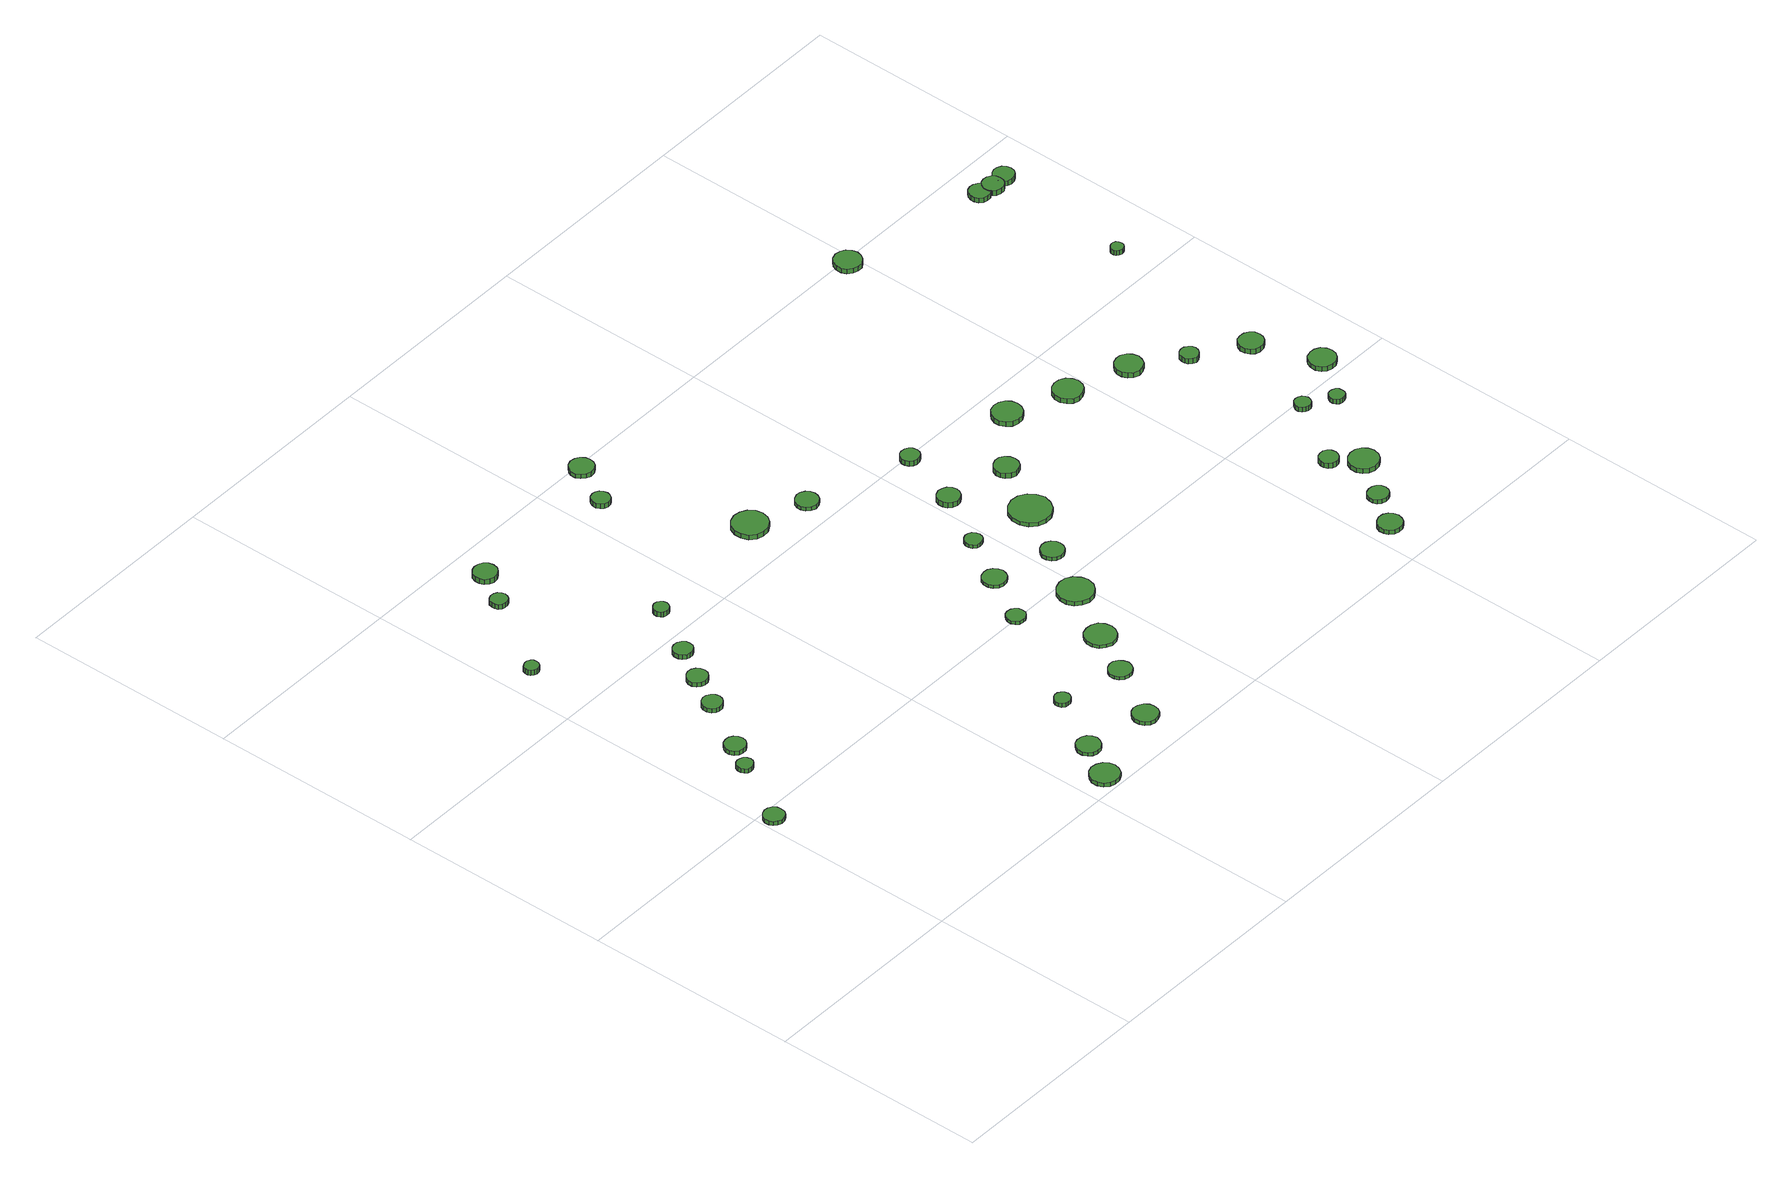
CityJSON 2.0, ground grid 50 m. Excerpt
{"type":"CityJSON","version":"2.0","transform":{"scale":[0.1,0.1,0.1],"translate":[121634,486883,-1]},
"CityObjects":{
"tree1":{"type":"SolitaryVegetationObject","attributes":{"function":"something"},"geometry":[{"type":"MultiSurface","lod":"1","boundaries":[[[0,1,2,3,4,5,6,7,8,9,10,11,12,13,14]],[[15,16,17,18,19,20,21,22,23,24,25,26,27,28,29]],[[0,29,28,1]],[[1,28,27,2]],[[2,27,26,3]],[[3,26,25,4]],[[4,25,24,5]],[[5,24,23,6]],[[6,23,22,7]],[[7,22,21,8]],[[8,21,20,9]],[[9,20,19,10]],[[10,19,18,11]],[[11,18,17,12]],[[12,17,16,13]],[[13,16,15,14]],[[14,15,29,0]]]}]},
"tree2":{"type":"SolitaryVegetationObject","attributes":{"function":"something"},"geometry":[{"type":"MultiSurface","lod":"1","boundaries":[[[30,31,32,33,34,35,36,37,38,39,40,41,42,43,44]],[[45,46,47,48,49,50,51,52,53,54,55,56,57,58,59]],[[30,59,58,31]],[[31,58,57,32]],[[32,57,56,33]],[[33,56,55,34]],[[34,55,54,35]],[[35,54,53,36]],[[36,53,52,37]],[[37,52,51,38]],[[38,51,50,39]],[[39,50,49,40]],[[40,49,48,41]],[[41,48,47,42]],[[42,47,46,43]],[[43,46,45,44]],[[44,45,59,30]]]}]},
"tree3":{"type":"SolitaryVegetationObject","attributes":{"function":"something"},"geometry":[{"type":"MultiSurface","lod":"1","boundaries":[[[60,61,62,63,64,65,66,67,68,69,70,71,72,73,74]],[[75,76,77,78,79,80,81,82,83,84,85,86,87,88,89]],[[60,89,88,61]],[[61,88,87,62]],[[62,87,86,63]],[[63,86,85,64]],[[64,85,84,65]],[[65,84,83,66]],[[66,83,82,67]],[[67,82,81,68]],[[68,81,80,69]],[[69,80,79,70]],[[70,79,78,71]],[[71,78,77,72]],[[72,77,76,73]],[[73,76,75,74]],[[74,75,89,60]]]}]},
"tree4":{"type":"SolitaryVegetationObject","attributes":{"function":"something"},"geometry":[{"type":"MultiSurface","lod":"1","boundaries":[[[90,91,92,93,94,95,96,97,98,99,100,101,102,103,104]],[[105,106,107,108,109,110,111,112,113,114,115,116,117,118,119]],[[90,119,118,91]],[[91,118,117,92]],[[92,117,116,93]],[[93,116,115,94]],[[94,115,114,95]],[[95,114,113,96]],[[96,113,112,97]],[[97,112,111,98]],[[98,111,110,99]],[[99,110,109,100]],[[100,109,108,101]],[[101,108,107,102]],[[102,107,106,103]],[[103,106,105,104]],[[104,105,119,90]]]}]},
"tree5":{"type":"SolitaryVegetationObject","attributes":{"function":"something"},"geometry":[{"type":"MultiSurface","lod":"1","boundaries":[[[120,121,122,123,124,125,126,127,128,129,130,131,132,133,134]],[[135,136,137,138,139,140,141,142,143,144,145,146,147,148,149]],[[120,149,148,121]],[[121,148,147,122]],[[122,147,146,123]],[[123,146,145,124]],[[124,145,144,125]],[[125,144,143,126]],[[126,143,142,127]],[[127,142,141,128]],[[128,141,140,129]],[[129,140,139,130]],[[130,139,138,131]],[[131,138,137,132]],[[132,137,136,133]],[[133,136,135,134]],[[134,135,149,120]]]}]},
"tree6":{"type":"SolitaryVegetationObject","attributes":{"function":"something"},"geometry":[{"type":"MultiSurface","lod":"1","boundaries":[[[150,151,152,153,154,155,156,157,158,159,160,161,162,163,164]],[[165,166,167,168,169,170,171,172,173,174,175,176,177,178,179]],[[150,179,178,151]],[[151,178,177,152]],[[152,177,176,153]],[[153,176,175,154]],[[154,175,174,155]],[[155,174,173,156]],[[156,173,172,157]],[[157,172,171,158]],[[158,171,170,159]],[[159,170,169,160]],[[160,169,168,161]],[[161,168,167,162]],[[162,167,166,163]],[[163,166,165,164]],[[164,165,179,150]]]}]},
"tree7":{"type":"SolitaryVegetationObject","attributes":{"function":"something"},"geometry":[{"type":"MultiSurface","lod":"1","boundaries":[[[180,181,182,183,184,185,186,187,188,189,190,191,192,193,194]],[[195,196,197,198,199,200,201,202,203,204,205,206,207,208,209]],[[180,209,208,181]],[[181,208,207,182]],[[182,207,206,183]],[[183,206,205,184]],[[184,205,204,185]],[[185,204,203,186]],[[186,203,202,187]],[[187,202,201,188]],[[188,201,200,189]],[[189,200,199,190]],[[190,199,198,191]],[[191,198,197,192]],[[192,197,196,193]],[[193,196,195,194]],[[194,195,209,180]]]}]},
"tree8":{"type":"SolitaryVegetationObject","attributes":{"function":"something"},"geometry":[{"type":"MultiSurface","lod":"1","boundaries":[[[210,211,212,213,214,215,216,217,218,219,220,221,222,223,224]],[[225,226,227,228,229,230,231,232,233,234,235,236,237,238,239]],[[210,239,238,211]],[[211,238,237,212]],[[212,237,236,213]],[[213,236,235,214]],[[214,235,234,215]],[[215,234,233,216]],[[216,233,232,217]],[[217,232,231,218]],[[218,231,230,219]],[[219,230,229,220]],[[220,229,228,221]],[[221,228,227,222]],[[222,227,226,223]],[[223,226,225,224]],[[224,225,239,210]]]}]},
"tree9":{"type":"SolitaryVegetationObject","attributes":{"function":"something"},"geometry":[{"type":"MultiSurface","lod":"1","boundaries":[[[240,241,242,243,244,245,246,247,248,249,250,251,252,253,254]],[[255,256,257,258,259,260,261,262,263,264,265,266,267,268,269]],[[240,269,268,241]],[[241,268,267,242]],[[242,267,266,243]],[[243,266,265,244]],[[244,265,264,245]],[[245,264,263,246]],[[246,263,262,247]],[[247,262,261,248]],[[248,261,260,249]],[[249,260,259,250]],[[250,259,258,251]],[[251,258,257,252]],[[252,257,256,253]],[[253,256,255,254]],[[254,255,269,240]]]}]},
"tree10":{"type":"SolitaryVegetationObject","attributes":{"function":"something"},"geometry":[{"type":"MultiSurface","lod":"1","boundaries":[[[270,271,272,273,274,275,276,277,278,279,280,281,282,283,284]],[[285,286,287,288,289,290,291,292,293,294,295,296,297,298,299]],[[270,299,298,271]],[[271,298,297,272]],[[272,297,296,273]],[[273,296,295,274]],[[274,295,294,275]],[[275,294,293,276]],[[276,293,292,277]],[[277,292,291,278]],[[278,291,290,279]],[[279,290,289,280]],[[280,289,288,281]],[[281,288,287,282]],[[282,287,286,283]],[[283,286,285,284]],[[284,285,299,270]]]}]},
"tree11":{"type":"SolitaryVegetationObject","attributes":{"function":"something"},"geometry":[{"type":"MultiSurface","lod":"1","boundaries":[[[300,301,302,303,304,305,306,307,308,309,310,311,312,313,314]],[[315,316,317,318,319,320,321,322,323,324,325,326,327,328,329]],[[300,329,328,301]],[[301,328,327,302]],[[302,327,326,303]],[[303,326,325,304]],[[304,325,324,305]],[[305,324,323,306]],[[306,323,322,307]],[[307,322,321,308]],[[308,321,320,309]],[[309,320,319,310]],[[310,319,318,311]],[[311,318,317,312]],[[312,317,316,313]],[[313,316,315,314]],[[314,315,329,300]]]}]},
"tree12":{"type":"SolitaryVegetationObject","attributes":{"function":"something"},"geometry":[{"type":"MultiSurface","lod":"1","boundaries":[[[330,331,332,333,334,335,336,337,338,339,340,341,342,343,344]],[[345,346,347,348,349,350,351,352,353,354,355,356,357,358,359]],[[330,359,358,331]],[[331,358,357,332]],[[332,357,356,333]],[[333,356,355,334]],[[334,355,354,335]],[[335,354,353,336]],[[336,353,352,337]],[[337,352,351,338]],[[338,351,350,339]],[[339,350,349,340]],[[340,349,348,341]],[[341,348,347,342]],[[342,347,346,343]],[[343,346,345,344]],[[344,345,359,330]]]}]},
"tree13":{"type":"SolitaryVegetationObject","attributes":{"function":"something"},"geometry":[{"type":"MultiSurface","lod":"1","boundaries":[[[360,361,362,363,364,365,366,367,368,369,370,371,372,373,374]],[[375,376,377,378,379,380,381,382,383,384,385,386,387,388,389]],[[360,389,388,361]],[[361,388,387,362]],[[362,387,386,363]],[[363,386,385,364]],[[364,385,384,365]],[[365,384,383,366]],[[366,383,382,367]],[[367,382,381,368]],[[368,381,380,369]],[[369,380,379,370]],[[370,379,378,371]],[[371,378,377,372]],[[372,377,376,373]],[[373,376,375,374]],[[374,375,389,360]]]}]},
"tree14":{"type":"SolitaryVegetationObject","attributes":{"function":"something"},"geometry":[{"type":"MultiSurface","lod":"1","boundaries":[[[390,391,392,393,394,395,396,397,398,399,400,401,402,403,404]],[[405,406,407,408,409,410,411,412,413,414,415,416,417,418,419]],[[390,419,418,391]],[[391,418,417,392]],[[392,417,416,393]],[[393,416,415,394]],[[394,415,414,395]],[[395,414,413,396]],[[396,413,412,397]],[[397,412,411,398]],[[398,411,410,399]],[[399,410,409,400]],[[400,409,408,401]],[[401,408,407,402]],[[402,407,406,403]],[[403,406,405,404]],[[404,405,419,390]]]}]},
"tree15":{"type":"SolitaryVegetationObject","attributes":{"function":"something"},"geometry":[{"type":"MultiSurface","lod":"1","boundaries":[[[420,421,422,423,424,425,426,427,428,429,430,431,432,433,434]],[[435,436,437,438,439,440,441,442,443,444,445,446,447,448,449]],[[420,449,448,421]],[[421,448,447,422]],[[422,447,446,423]],[[423,446,445,424]],[[424,445,444,425]],[[425,444,443,426]],[[426,443,442,427]],[[427,442,441,428]],[[428,441,440,429]],[[429,440,439,430]],[[430,439,438,431]],[[431,438,437,432]],[[432,437,436,433]],[[433,436,435,434]],[[434,435,449,420]]]}]},
"tree16":{"type":"SolitaryVegetationObject","attributes":{"function":"something"},"geometry":[{"type":"MultiSurface","lod":"1","boundaries":[[[450,451,452,453,454,455,456,457,458,459,460,461,462,463,464]],[[465,466,467,468,469,470,471,472,473,474,475,476,477,478,479]],[[450,479,478,451]],[[451,478,477,452]],[[452,477,476,453]],[[453,476,475,454]],[[454,475,474,455]],[[455,474,473,456]],[[456,473,472,457]],[[457,472,471,458]],[[458,471,470,459]],[[459,470,469,460]],[[460,469,468,461]],[[461,468,467,462]],[[462,467,466,463]],[[463,466,465,464]],[[464,465,479,450]]]}]},
"tree17":{"type":"SolitaryVegetationObject","attributes":{"function":"something"},"geometry":[{"type":"MultiSurface","lod":"1","boundaries":[[[480,481,482,483,484,485,486,487,488,489,490,491,492,493,494]],[[495,496,497,498,499,500,501,502,503,504,505,506,507,508,509]],[[480,509,508,481]],[[481,508,507,482]],[[482,507,506,483]],[[483,506,505,484]],[[484,505,504,485]],[[485,504,503,486]],[[486,503,502,487]],[[487,502,501,488]],[[488,501,500,489]],[[489,500,499,490]],[[490,499,498,491]],[[491,498,497,492]],[[492,497,496,493]],[[493,496,495,494]],[[494,495,509,480]]]}]},
"tree18":{"type":"SolitaryVegetationObject","attributes":{"function":"something"},"geometry":[{"type":"MultiSurface","lod":"1","boundaries":[[[510,511,512,513,514,515,516,517,518,519,520,521,522,523,524]],[[525,526,527,528,529,530,531,532,533,534,535,536,537,538,539]],[[510,539,538,511]],[[511,538,537,512]],[[512,537,536,513]],[[513,536,535,514]],[[514,535,534,515]],[[515,534,533,516]],[[516,533,532,517]],[[517,532,531,518]],[[518,531,530,519]],[[519,530,529,520]],[[520,529,528,521]],[[521,528,527,522]],[[522,527,526,523]],[[523,526,525,524]],[[524,525,539,510]]]}]},
"tree19":{"type":"SolitaryVegetationObject","attributes":{"function":"something"},"geometry":[{"type":"MultiSurface","lod":"1","boundaries":[[[540,541,542,543,544,545,546,547,548,549,550,551,552,553,554]],[[555,556,557,558,559,560,561,562,563,564,565,566,567,568,569]],[[540,569,568,541]],[[541,568,567,542]],[[542,567,566,543]],[[543,566,565,544]],[[544,565,564,545]],[[545,564,563,546]],[[546,563,562,547]],[[547,562,561,548]],[[548,561,560,549]],[[549,560,559,550]],[[550,559,558,551]],[[551,558,557,552]],[[552,557,556,553]],[[553,556,555,554]],[[554,555,569,540]]]}]},
"tree20":{"type":"SolitaryVegetationObject","attributes":{"function":"something"},"geometry":[{"type":"MultiSurface","lod":"1","boundaries":[[[570,571,572,573,574,575,576,577,578,579,580,581,582,583,584]],[[585,586,587,588,589,590,591,592,593,594,595,596,597,598,599]],[[570,599,598,571]],[[571,598,597,572]],[[572,597,596,573]],[[573,596,595,574]],[[574,595,594,575]],[[575,594,593,576]],[[576,593,592,577]],[[577,592,591,578]],[[578,591,590,579]],[[579,590,589,580]],[[580,589,588,581]],[[581,588,587,582]],[[582,587,586,583]],[[583,586,585,584]],[[584,585,599,570]]]}]},
"tree21":{"type":"SolitaryVegetationObject","attributes":{"function":"something"},"geometry":[{"type":"MultiSurface","lod":"1","boundaries":[[[600,601,602,603,604,605,606,607,608,609,610,611,612,613,614]],[[615,616,617,618,619,620,621,622,623,624,625,626,627,628,629]],[[600,629,628,601]],[[601,628,627,602]],[[602,627,626,603]],[[603,626,625,604]],[[604,625,624,605]],[[605,624,623,606]],[[606,623,622,607]],[[607,622,621,608]],[[608,621,620,609]],[[609,620,619,610]],[[610,619,618,611]],[[611,618,617,612]],[[612,617,616,613]],[[613,616,615,614]],[[614,615,629,600]]]}]},
"tree22":{"type":"SolitaryVegetationObject","attributes":{"function":"something"},"geometry":[{"type":"MultiSurface","lod":"1","boundaries":[[[630,631,632,633,634,635,636,637,638,639,640,641,642,643,644]],[[645,646,647,648,649,650,651,652,653,654,655,656,657,658,659]],[[630,659,658,631]],[[631,658,657,632]],[[632,657,656,633]],[[633,656,655,634]],[[634,655,654,635]],[[635,654,653,636]],[[636,653,652,637]],[[637,652,651,638]],[[638,651,650,639]],[[639,650,649,640]],[[640,649,648,641]],[[641,648,647,642]],[[642,647,646,643]],[[643,646,645,644]],[[644,645,659,630]]]}]},
"tree23":{"type":"SolitaryVegetationObject","attributes":{"function":"something"},"geometry":[{"type":"MultiSurface","lod":"1","boundaries":[[[660,661,662,663,664,665,666,667,668,669,670,671,672,673,674]],[[675,676,677,678,679,680,681,682,683,684,685,686,687,688,689]],[[660,689,688,661]],[[661,688,687,662]],[[662,687,686,663]],[[663,686,685,664]],[[664,685,684,665]],[[665,684,683,666]],[[666,683,682,667]],[[667,682,681,668]],[[668,681,680,669]],[[669,680,679,670]],[[670,679,678,671]],[[671,678,677,672]],[[672,677,676,673]],[[673,676,675,674]],[[674,675,689,660]]]}]},
"tree24":{"type":"SolitaryVegetationObject","attributes":{"function":"something"},"geometry":[{"type":"MultiSurface","lod":"1","boundaries":[[[690,691,692,693,694,695,696,697,698,699,700,701,702,703,704]],[[705,706,707,708,709,710,711,712,713,714,715,716,717,718,719]],[[690,719,718,691]],[[691,718,717,692]],[[692,717,716,693]],[[693,716,715,694]],[[694,715,714,695]],[[695,714,713,696]],[[696,713,712,697]],[[697,712,711,698]],[[698,711,710,699]],[[699,710,709,700]],[[700,709,708,701]],[[701,708,707,702]],[[702,707,706,703]],[[703,706,705,704]],[[704,705,719,690]]]}]},
"tree25":{"type":"SolitaryVegetationObject","attributes":{"function":"something"},"geometry":[{"type":"MultiSurface","lod":"1","boundaries":[[[720,721,722,723,724,725,726,727,728,729,730,731,732,733,734]],[[735,736,737,738,739,740,741,742,743,744,745,746,747,748,749]],[[720,749,748,721]],[[721,748,747,722]],[[722,747,746,723]],[[723,746,745,724]],[[724,745,744,725]],[[725,744,743,726]],[[726,743,742,727]],[[727,742,741,728]],[[728,741,740,729]],[[729,740,739,730]],[[730,739,738,731]],[[731,738,737,732]],[[732,737,736,733]],[[733,736,735,734]],[[734,735,749,720]]]}]},
"tree26":{"type":"SolitaryVegetationObject","attributes":{"function":"something"},"geometry":[{"type":"MultiSurface","lod":"1","boundaries":[[[750,751,752,753,754,755,756,757,758,759,760,761,762,763,764]],[[765,766,767,768,769,770,771,772,773,774,775,776,777,778,779]],[[750,779,778,751]],[[751,778,777,752]],[[752,777,776,753]],[[753,776,775,754]],[[754,775,774,755]],[[755,774,773,756]],[[756,773,772,757]],[[757,772,771,758]],[[758,771,770,759]],[[759,770,769,760]],[[760,769,768,761]],[[761,768,767,762]],[[762,767,766,763]],[[763,766,765,764]],[[764,765,779,750]]]}]},
"tree27":{"type":"SolitaryVegetationObject","attributes":{"function":"something"},"geometry":[{"type":"MultiSurface","lod":"1","boundaries":[[[780,781,782,783,784,785,786,787,788,789,790,791,792,793,794]],[[795,796,797,798,799,800,801,802,803,804,805,806,807,808,809]],[[780,809,808,781]],[[781,808,807,782]],[[782,807,806,783]],[[783,806,805,784]],[[784,805,804,785]],[[785,804,803,786]],[[786,803,802,787]],[[787,802,801,788]],[[788,801,800,789]],[[789,800,799,790]],[[790,799,798,791]],[[791,798,797,792]],[[792,797,796,793]],[[793,796,795,794]],[[794,795,809,780]]]}]},
"tree28":{"type":"SolitaryVegetationObject","attributes":{"function":"something"},"geometry":[{"type":"MultiSurface","lod":"1","boundaries":[[[810,811,812,813,814,815,816,817,818,819,820,821,822,823,824]],[[825,826,827,828,829,830,831,832,833,834,835,836,837,838,839]],[[810,839,838,811]],[[811,838,837,812]],[[812,837,836,813]],[[813,836,835,814]],[[814,835,834,815]],[[815,834,833,816]],[[816,833,832,817]],[[817,832,831,818]],[[818,831,830,819]],[[819,830,829,820]],[[820,829,828,821]],[[821,828,827,822]],[[822,827,826,823]],[[823,826,825,824]],[[824,825,839,810]]]}]},
"tree29":{"type":"SolitaryVegetationObject","attributes":{"function":"something"},"geometry":[{"type":"MultiSurface","lod":"1","boundaries":[[[840,841,842,843,844,845,846,847,848,849,850,851,852,853,854]],[[855,856,857,858,859,860,861,862,863,864,865,866,867,868,869]],[[840,869,868,841]],[[841,868,867,842]],[[842,867,866,843]],[[843,866,865,844]],[[844,865,864,845]],[[845,864,863,846]],[[846,863,862,847]],[[847,862,861,848]],[[848,861,860,849]],[[849,860,859,850]],[[850,859,858,851]],[[851,858,857,852]],[[852,857,856,853]],[[853,856,855,854]],[[854,855,869,840]]]}]},
"tree30":{"type":"SolitaryVegetationObject","attributes":{"function":"something"},"geometry":[{"type":"MultiSurface","lod":"1","boundaries":[[[870,871,872,873,874,875,876,877,878,879,880,881,882,883,884]],[[885,886,887,888,889,890,891,892,893,894,895,896,897,898,899]],[[870,899,898,871]],[[871,898,897,872]],[[872,897,896,873]],[[873,896,895,874]],[[874,895,894,875]],[[875,894,893,876]],[[876,893,892,877]],[[877,892,891,878]],[[878,891,890,879]],[[879,890,889,880]],[[880,889,888,881]],[[881,888,887,882]],[[882,887,886,883]],[[883,886,885,884]],[[884,885,899,870]]]}]},
"tree31":{"type":"SolitaryVegetationObject","attributes":{"function":"something"},"geometry":[{"type":"MultiSurface","lod":"1","boundaries":[[[900,901,902,903,904,905,906,907,908,909,910,911,912,913,914]],[[915,916,917,918,919,920,921,922,923,924,925,926,927,928,929]],[[900,929,928,901]],[[901,928,927,902]],[[902,927,926,903]],[[903,926,925,904]],[[904,925,924,905]],[[905,924,923,906]],[[906,923,922,907]],[[907,922,921,908]],[[908,921,920,909]],[[909,920,919,910]],[[910,919,918,911]],[[911,918,917,912]],[[912,917,916,913]],[[913,916,915,914]],[[914,915,929,900]]]}]},
"tree32":{"type":"SolitaryVegetationObject","attributes":{"function":"something"},"geometry":[{"type":"MultiSurface","lod":"1","boundaries":[[[930,931,932,933,934,935,936,937,938,939,940,941,942,943,944]],[[945,946,947,948,949,950,951,952,953,954,955,956,957,958,959]],[[930,959,958,931]],[[931,958,957,932]],[[932,957,956,933]],[[933,956,955,934]],[[934,955,954,935]],[[935,954,953,936]],[[936,953,952,937]],[[937,952,951,938]],[[938,951,950,939]],[[939,950,949,940]],[[940,949,948,941]],[[941,948,947,942]],[[942,947,946,943]],[[943,946,945,944]],[[944,945,959,930]]]}]},
"tree33":{"type":"SolitaryVegetationObject","attributes":{"function":"something"},"geometry":[{"type":"MultiSurface","lod":"1","boundaries":[[[960,961,962,963,964,965,966,967,968,969,970,971,972,973,974]],[[975,976,977,978,979,980,981,982,983,984,985,986,987,988,989]],[[960,989,988,961]],[[961,988,987,962]],[[962,987,986,963]],[[963,986,985,964]],[[964,985,984,965]],[[965,984,983,966]],[[966,983,982,967]],[[967,982,981,968]],[[968,981,980,969]],[[969,980,979,970]],[[970,979,978,971]],[[971,978,977,972]],[[972,977,976,973]],[[973,976,975,974]],[[974,975,989,960]]]}]},
"tree34":{"type":"SolitaryVegetationObject","attributes":{"function":"something"},"geometry":[{"type":"MultiSurface","lod":"1","boundaries":[[[990,991,992,993,994,995,996,997,998,999,1000,1001,1002,1003,1004]],[[1005,1006,1007,1008,1009,1010,1011,1012,1013,1014,1015,1016,1017,1018,1019]],[[990,1019,1018,991]],[[991,1018,1017,992]],[[992,1017,1016,993]],[[993,1016,1015,994]],[[994,1015,1014,995]],[[995,1014,1013,996]],[[996,1013,1012,997]],[[997,1012,1011,998]],[[998,1011,1010,999]],[[999,1010,1009,1000]],[[1000,1009,1008,1001]],[[1001,1008,1007,1002]],[[1002,1007,1006,1003]],[[1003,1006,1005,1004]],[[1004,1005,1019,990]]]}]},
"tree35":{"type":"SolitaryVegetationObject","attributes":{"function":"something"},"geometry":[{"type":"MultiSurface","lod":"1","boundaries":[[[1020,1021,1022,1023,1024,1025,1026,1027,1028,1029,1030,1031,1032,1033,1034]],[[1035,1036,1037,1038,1039,1040,1041,1042,1043,1044,1045,1046,1047,1048,1049]],[[1020,1049,1048,1021]],[[1021,1048,1047,1022]],[[1022,1047,1046,1023]],[[1023,1046,1045,1024]],[[1024,1045,1044,1025]],[[1025,1044,1043,1026]],[[1026,1043,1042,1027]],[[1027,1042,1041,1028]],[[1028,1041,1040,1029]],[[1029,1040,1039,1030]],[[1030,1039,1038,1031]],[[1031,1038,1037,1032]],[[1032,1037,1036,1033]],[[1033,1036,1035,1034]],[[1034,1035,1049,1020]]]}]},
"tree36":{"type":"SolitaryVegetationObject","attributes":{"function":"something"},"geometry":[{"type":"MultiSurface","lod":"1","boundaries":[[[1050,1051,1052,1053,1054,1055,1056,1057,1058,1059,1060,1061,1062,1063,1064]],[[1065,1066,1067,1068,1069,1070,1071,1072,1073,1074,1075,1076,1077,1078,1079]],[[1050,1079,1078,1051]],[[1051,1078,1077,1052]],[[1052,1077,1076,1053]],[[1053,1076,1075,1054]],[[1054,1075,1074,1055]],[[1055,1074,1073,1056]],[[1056,1073,1072,1057]],[[1057,1072,1071,1058]],[[1058,1071,1070,1059]],[[1059,1070,1069,1060]],[[1060,1069,1068,1061]],[[1061,1068,1067,1062]],[[1062,1067,1066,1063]],[[1063,1066,1065,1064]],[[1064,1065,1079,1050]]]}]},
"tree37":{"type":"SolitaryVegetationObject","attributes":{"function":"something"},"geometry":[{"type":"MultiSurface","lod":"1","boundaries":[[[1080,1081,1082,1083,1084,1085,1086,1087,1088,1089,1090,1091,1092,1093,1094]],[[1095,1096,1097,1098,1099,1100,1101,1102,1103,1104,1105,1106,1107,1108,1109]],[[1080,1109,1108,1081]],[[1081,1108,1107,1082]],[[1082,1107,1106,1083]],[[1083,1106,1105,1084]],[[1084,1105,1104,1085]],[[1085,1104,1103,1086]],[[1086,1103,1102,1087]],[[1087,1102,1101,1088]],[[1088,1101,1100,1089]],[[1089,1100,1099,1090]],[[1090,1099,1098,1091]],[[1091,1098,1097,1092]],[[1092,1097,1096,1093]],[[1093,1096,1095,1094]],[[1094,1095,1109,1080]]]}]},
"tree38":{"type":"SolitaryVegetationObject","attributes":{"function":"something"},"geometry":[{"type":"MultiSurface","lod":"1","boundaries":[[[1110,1111,1112,1113,1114,1115,1116,1117,1118,1119,1120,1121,1122,1123,1124]],[[1125,1126,1127,1128,1129,1130,1131,1132,1133,1134,1135,1136,1137,1138,1139]],[[1110,1139,1138,1111]],[[1111,1138,1137,1112]],[[1112,1137,1136,1113]],[[1113,1136,1135,1114]],[[1114,1135,1134,1115]],[[1115,1134,1133,1116]],[[1116,1133,1132,1117]],[[1117,1132,1131,1118]],[[1118,1131,1130,1119]],[[1119,1130,1129,1120]],[[1120,1129,1128,1121]],[[1121,1128,1127,1122]],[[1122,1127,1126,1123]],[[1123,1126,1125,1124]],[[1124,1125,1139,1110]]]}]},
"tree39":{"type":"SolitaryVegetationObject","attributes":{"function":"something"},"geometry":[{"type":"MultiSurface","lod":"1","boundaries":[[[1140,1141,1142,1143,1144,1145,1146,1147,1148,1149,1150,1151,1152,1153,1154]],[[1155,1156,1157,1158,1159,1160,1161,1162,1163,1164,1165,1166,1167,1168,1169]],[[1140,1169,1168,1141]],[[1141,1168,1167,1142]],[[1142,1167,1166,1143]],[[1143,1166,1165,1144]],[[1144,1165,1164,1145]],[[1145,1164,1163,1146]],[[1146,1163,1162,1147]],[[1147,1162,1161,1148]],[[1148,1161,1160,1149]],[[1149,1160,1159,1150]],[[1150,1159,1158,1151]],[[1151,1158,1157,1152]],[[1152,1157,1156,1153]],[[1153,1156,1155,1154]],[[1154,1155,1169,1140]]]}]},
"tree40":{"type":"SolitaryVegetationObject","attributes":{"function":"something"},"geometry":[{"type":"MultiSurface","lod":"1","boundaries":[[[1170,1171,1172,1173,1174,1175,1176,1177,1178,1179,1180,1181,1182,1183,1184]],[[1185,1186,1187,1188,1189,1190,1191,1192,1193,1194,1195,1196,1197,1198,1199]],[[1170,1199,1198,1171]],[[1171,1198,1197,1172]],[[1172,1197,1196,1173]],[[1173,1196,1195,1174]],[[1174,1195,1194,1175]],[[1175,1194,1193,1176]],[[1176,1193,1192,1177]],[[1177,1192,1191,1178]],[[1178,1191,1190,1179]],[[1179,1190,1189,1180]],[[1180,1189,1188,1181]],[[1181,1188,1187,1182]],[[1182,1187,1186,1183]],[[1183,1186,1185,1184]],[[1184,1185,1199,1170]]]}]},
"tree41":{"type":"SolitaryVegetationObject","attributes":{"function":"something"},"geometry":[{"type":"MultiSurface","lod":"1","boundaries":[[[1200,1201,1202,1203,1204,1205,1206,1207,1208,1209,1210,1211,1212,1213,1214]],[[1215,1216,1217,1218,1219,1220,1221,1222,1223,1224,1225,1226,1227,1228,1229]],[[1200,1229,1228,1201]],[[1201,1228,1227,1202]],[[1202,1227,1226,1203]],[[1203,1226,1225,1204]],[[1204,1225,1224,1205]],[[1205,1224,1223,1206]],[[1206,1223,1222,1207]],[[1207,1222,1221,1208]],[[1208,1221,1220,1209]],[[1209,1220,1219,1210]],[[1210,1219,1218,1211]],[[1211,1218,1217,1212]],[[1212,1217,1216,1213]],[[1213,1216,1215,1214]],[[1214,1215,1229,1200]]]}]},
"tree42":{"type":"SolitaryVegetationObject","attributes":{"function":"something"},"geometry":[{"type":"MultiSurface","lod":"1","boundaries":[[[1230,1231,1232,1233,1234,1235,1236,1237,1238,1239,1240,1241,1242,1243,1244]],[[1245,1246,1247,1248,1249,1250,1251,1252,1253,1254,1255,1256,1257,1258,1259]],[[1230,1259,1258,1231]],[[1231,1258,1257,1232]],[[1232,1257,1256,1233]],[[1233,1256,1255,1234]],[[1234,1255,1254,1235]],[[1235,1254,1253,1236]],[[1236,1253,1252,1237]],[[1237,1252,1251,1238]],[[1238,1251,1250,1239]],[[1239,1250,1249,1240]],[[1240,1249,1248,1241]],[[1241,1248,1247,1242]],[[1242,1247,1246,1243]],[[1243,1246,1245,1244]],[[1244,1245,1259,1230]]]}]},
"tree43":{"type":"SolitaryVegetationObject","attributes":{"function":"something"},"geometry":[{"type":"MultiSurface","lod":"1","boundaries":[[[1260,1261,1262,1263,1264,1265,1266,1267,1268,1269,1270,1271,1272,1273,1274]],[[1275,1276,1277,1278,1279,1280,1281,1282,1283,1284,1285,1286,1287,1288,1289]],[[1260,1289,1288,1261]],[[1261,1288,1287,1262]],[[1262,1287,1286,1263]],[[1263,1286,1285,1264]],[[1264,1285,1284,1265]],[[1265,1284,1283,1266]],[[1266,1283,1282,1267]],[[1267,1282,1281,1268]],[[1268,1281,1280,1269]],[[1269,1280,1279,1270]],[[1270,1279,1278,1271]],[[1271,1278,1277,1272]],[[1272,1277,1276,1273]],[[1273,1276,1275,1274]],[[1274,1275,1289,1260]]]}]},
"tree44":{"type":"SolitaryVegetationObject","attributes":{"function":"something"},"geometry":[{"type":"MultiSurface","lod":"1","boundaries":[[[1290,1291,1292,1293,1294,1295,1296,1297,1298,1299,1300,1301,1302,1303,1304]],[[1305,1306,1307,1308,1309,1310,1311,1312,1313,1314,1315,1316,1317,1318,1319]],[[1290,1319,1318,1291]],[[1291,1318,1317,1292]],[[1292,1317,1316,1293]],[[1293,1316,1315,1294]],[[1294,1315,1314,1295]],[[1295,1314,1313,1296]],[[1296,1313,1312,1297]],[[1297,1312,1311,1298]],[[1298,1311,1310,1299]],[[1299,1310,1309,1300]],[[1300,1309,1308,1301]],[[1301,1308,1307,1302]],[[1302,1307,1306,1303]],[[1303,1306,1305,1304]],[[1304,1305,1319,1290]]]}]},
"tree45":{"type":"SolitaryVegetationObject","attributes":{"function":"something"},"geometry":[{"type":"MultiSurface","lod":"1","boundaries":[[[1320,1321,1322,1323,1324,1325,1326,1327,1328,1329,1330,1331,1332,1333,1334]],[[1335,1336,1337,1338,1339,1340,1341,1342,1343,1344,1345,1346,1347,1348,1349]],[[1320,1349,1348,1321]],[[1321,1348,1347,1322]],[[1322,1347,1346,1323]],[[1323,1346,1345,1324]],[[1324,1345,1344,1325]],[[1325,1344,1343,1326]],[[1326,1343,1342,1327]],[[1327,1342,1341,1328]],[[1328,1341,1340,1329]],[[1329,1340,1339,1330]],[[1330,1339,1338,1331]],[[1331,1338,1337,1332]],[[1332,1337,1336,1333]],[[1333,1336,1335,1334]],[[1334,1335,1349,1320]]]}]},
"tree46":{"type":"SolitaryVegetationObject","attributes":{"function":"something"},"geometry":[{"type":"MultiSurface","lod":"1","boundaries":[[[1350,1351,1352,1353,1354,1355,1356,1357,1358,1359,1360,1361,1362,1363,1364]],[[1365,1366,1367,1368,1369,1370,1371,1372,1373,1374,1375,1376,1377,1378,1379]],[[1350,1379,1378,1351]],[[1351,1378,1377,1352]],[[1352,1377,1376,1353]],[[1353,1376,1375,1354]],[[1354,1375,1374,1355]],[[1355,1374,1373,1356]],[[1356,1373,1372,1357]],[[1357,1372,1371,1358]],[[1358,1371,1370,1359]],[[1359,1370,1369,1360]],[[1360,1369,1368,1361]],[[1361,1368,1367,1362]],[[1362,1367,1366,1363]],[[1363,1366,1365,1364]],[[1364,1365,1379,1350]]]}]}
},
"vertices":[
[54,473,16],[52,483,16],[46,491,16],[38,496,16],[28,497,16],[19,494,16],[11,487,16],[7,478,16],[7,468,16],[11,459,16],[19,453,16],[28,449,16],[38,451,16],[46,455,16],[52,463,16],[52,463,6],[46,455,6],[38,451,6],[28,449,6],[19,453,6],[11,459,6],[7,468,6],[7,478,6],[11,487,6],[19,494,6],[28,497,6],[38,496,6],[46,491,6],[52,483,6],[54,473,6],
[135,623,17],[133,630,17],[128,637,17],[122,640,17],[114,641,17],[107,639,17],[101,634,17],[98,627,17],[98,619,17],[101,612,17],[107,606,17],[114,604,17],[122,605,17],[128,609,17],[133,615,17],[133,615,6],[128,609,6],[122,605,6],[114,604,6],[107,606,6],[101,612,6],[98,619,6],[98,627,6],[101,634,6],[107,639,6],[114,641,6],[122,640,6],[128,637,6],[133,630,6],[135,623,6],
[175,678,17],[173,688,17],[167,696,17],[159,701,17],[149,702,17],[139,699,17],[131,692,17],[127,683,17],[127,673,17],[131,664,17],[139,657,17],[149,654,17],[159,655,17],[167,660,17],[173,668,17],[173,668,6],[167,660,6],[159,655,6],[149,654,6],[139,657,6],[131,664,6],[127,673,6],[127,683,6],[131,692,6],[139,699,6],[149,702,6],[159,701,6],[167,696,6],[173,688,6],[175,678,6],
[89,1156,19],[88,1163,19],[84,1168,19],[78,1172,19],[71,1172,19],[64,1170,19],[59,1166,19],[56,1159,19],[56,1152,19],[59,1146,19],[64,1142,19],[71,1139,19],[78,1140,19],[84,1144,19],[88,1149,19],[88,1149,6],[84,1144,6],[78,1140,6],[71,1139,6],[64,1142,6],[59,1146,6],[56,1152,6],[56,1159,6],[59,1166,6],[64,1170,6],[71,1172,6],[78,1172,6],[84,1168,6],[88,1163,6],[89,1156,6],
[247,800,17],[245,809,17],[239,817,17],[231,822,17],[221,823,17],[212,820,17],[205,814,17],[201,805,17],[201,795,17],[205,786,17],[212,780,17],[221,777,17],[231,778,17],[239,783,17],[245,791,17],[245,791,6],[239,783,6],[231,778,6],[221,777,6],[212,780,6],[205,786,6],[201,795,6],[201,805,6],[205,814,6],[212,820,6],[221,823,6],[231,822,6],[239,817,6],[245,809,6],[247,800,6],
[291,876,17],[289,886,17],[283,894,17],[275,899,17],[265,900,17],[256,897,17],[248,890,17],[244,881,17],[244,871,17],[248,862,17],[256,856,17],[265,853,17],[275,854,17],[283,859,17],[289,867,17],[289,867,6],[283,859,6],[275,854,6],[265,853,6],[256,856,6],[248,862,6],[244,871,6],[244,881,6],[248,890,6],[256,897,6],[265,900,6],[275,899,6],[283,894,6],[289,886,6],[291,876,6],
[600,39,16],[597,52,16],[589,63,16],[577,70,16],[563,72,16],[550,68,16],[540,58,16],[534,46,16],[534,32,16],[540,19,16],[550,10,16],[563,6,16],[577,7,16],[589,14,16],[597,25,16],[597,25,6],[589,14,6],[577,7,6],[563,6,6],[550,10,6],[540,19,6],[534,32,6],[534,46,6],[540,58,6],[550,68,6],[563,72,6],[577,70,6],[589,63,6],[597,52,6],[600,39,6],
[211,1342,20],[209,1350,20],[204,1357,20],[197,1361,20],[189,1362,20],[181,1359,20],[175,1354,20],[172,1346,20],[172,1338,20],[175,1331,20],[181,1325,20],[189,1323,20],[197,1323,20],[204,1327,20],[209,1334,20],[209,1334,8],[204,1327,8],[197,1323,8],[189,1323,8],[181,1325,8],[175,1331,8],[172,1338,8],[172,1346,8],[175,1354,8],[181,1359,8],[189,1362,8],[197,1361,8],[204,1357,8],[209,1350,8],[211,1342,8],
[336,954,18],[335,963,18],[329,970,18],[321,975,18],[312,976,18],[303,973,18],[296,967,18],[293,959,18],[293,949,18],[296,941,18],[303,935,18],[312,932,18],[321,933,18],[329,938,18],[335,945,18],[335,945,6],[329,938,6],[321,933,6],[312,932,6],[303,935,6],[296,941,6],[293,949,6],[293,959,6],[296,967,6],[303,973,6],[312,976,6],[321,975,6],[329,970,6],[335,963,6],[336,954,6],
[643,123,16],[640,134,16],[634,143,16],[624,149,16],[612,150,16],[601,147,16],[593,139,16],[588,129,16],[588,117,16],[593,107,16],[601,99,16],[612,96,16],[624,97,16],[634,103,16],[640,112,16],[640,112,7],[634,103,7],[624,97,7],[612,96,7],[601,99,7],[593,107,7],[588,117,7],[588,129,7],[593,139,7],[601,147,7],[612,150,7],[624,149,7],[634,143,7],[640,134,7],[643,123,7],
[268,1421,19],[266,1432,19],[259,1441,19],[249,1446,19],[238,1447,19],[228,1444,19],[219,1437,19],[215,1426,19],[215,1415,19],[219,1405,19],[228,1397,19],[238,1394,19],[249,1395,19],[259,1401,19],[266,1410,19],[266,1410,6],[259,1401,6],[249,1395,6],[238,1394,6],[228,1397,6],[219,1405,6],[215,1415,6],[215,1426,6],[219,1437,6],[228,1444,6],[238,1447,6],[249,1446,6],[259,1441,6],[266,1432,6],[268,1421,6],
[399,1068,24],[397,1075,24],[393,1081,24],[387,1085,24],[379,1086,24],[372,1083,24],[367,1079,24],[364,1072,24],[364,1065,24],[367,1058,24],[372,1053,24],[379,1051,24],[387,1051,24],[393,1055,24],[397,1061,24],[397,1061,11],[393,1055,11],[387,1051,11],[379,1051,11],[372,1053,11],[367,1058,11],[364,1065,11],[364,1072,11],[367,1079,11],[372,1083,11],[379,1086,11],[387,1085,11],[393,1081,11],[397,1075,11],[399,1068,11],
[712,258,17],[710,266,17],[705,272,17],[699,276,17],[691,277,17],[684,274,17],[678,269,17],[675,262,17],[675,254,17],[678,247,17],[684,242,17],[691,240,17],[699,241,17],[705,244,17],[710,251,17],[710,251,7],[705,244,7],[699,241,7],[691,240,7],[684,242,7],[678,247,7],[675,254,7],[675,262,7],[678,269,7],[684,274,7],[691,277,7],[699,276,7],[705,272,7],[710,266,7],[712,258,7],
[795,98,16],[793,109,16],[786,119,16],[775,125,16],[763,127,16],[752,123,16],[743,115,16],[738,104,16],[738,91,16],[743,80,16],[752,72,16],[763,69,16],[775,70,16],[786,76,16],[793,86,16],[793,86,7],[786,76,7],[775,70,7],[763,69,7],[752,72,7],[743,80,7],[738,91,7],[738,104,7],[743,115,7],[752,123,7],[763,127,7],[775,125,7],[786,119,7],[793,109,7],[795,98,7],
[869,228,15],[866,239,15],[860,248,15],[850,254,15],[839,255,15],[829,251,15],[821,244,15],[816,234,15],[816,223,15],[821,213,15],[829,205,15],[839,202,15],[850,203,15],[860,209,15],[866,218,15],[866,218,7],[860,209,7],[850,203,7],[839,202,7],[829,205,7],[821,213,7],[816,223,7],[816,234,7],[821,244,7],[829,251,7],[839,255,7],[850,254,7],[860,248,7],[866,239,7],[869,228,7],
[856,501,16],[855,510,16],[849,517,16],[842,521,16],[833,522,16],[824,520,16],[818,514,16],[814,505,16],[814,497,16],[818,488,16],[824,482,16],[833,480,16],[842,481,16],[849,485,16],[855,492,16],[855,492,8],[849,485,8],[842,481,8],[833,480,8],[824,482,8],[818,488,8],[814,497,8],[814,505,8],[818,514,8],[824,520,8],[833,522,8],[842,521,8],[849,517,8],[855,510,8],[856,501,8],
[591,1387,22],[589,1396,22],[584,1403,22],[577,1408,22],[568,1409,22],[559,1406,22],[553,1400,22],[549,1392,22],[549,1383,22],[553,1375,22],[559,1369,22],[568,1366,22],[577,1367,22],[584,1371,22],[589,1379,22],[589,1379,10],[584,1371,10],[577,1367,10],[568,1366,10],[559,1369,10],[553,1375,10],[549,1383,10],[549,1392,10],[553,1400,10],[559,1406,10],[568,1409,10],[577,1408,10],[584,1403,10],[589,1396,10],[591,1387,10],
[935,329,15],[932,344,15],[924,356,15],[911,363,15],[896,364,15],[882,360,15],[871,350,15],[865,337,15],[865,322,15],[871,308,15],[882,299,15],[896,294,15],[911,295,15],[924,303,15],[932,315,15],[932,315,7],[924,303,7],[911,295,7],[896,294,7],[882,299,7],[871,308,7],[865,322,7],[865,337,7],[871,350,7],[882,360,7],[896,364,7],[911,363,7],[924,356,7],[932,344,7],[935,329,7],
[749,1105,18],[746,1121,18],[736,1135,18],[721,1143,18],[705,1145,18],[689,1140,18],[676,1129,18],[670,1113,18],[670,1097,18],[676,1081,18],[689,1070,18],[705,1065,18],[721,1067,18],[736,1075,18],[746,1089,18],[746,1089,6],[736,1075,6],[721,1067,6],[705,1065,6],[689,1070,6],[676,1081,6],[670,1097,6],[670,1113,6],[676,1129,6],[689,1140,6],[705,1145,6],[721,1143,6],[736,1135,6],[746,1121,6],[749,1105,6],
[654,1486,17],[652,1497,17],[645,1507,17],[635,1512,17],[624,1514,17],[613,1510,17],[604,1502,17],[599,1492,17],[599,1480,17],[604,1470,17],[613,1462,17],[624,1458,17],[635,1460,17],[645,1465,17],[652,1475,17],[652,1475,6],[645,1465,6],[635,1460,6],[624,1458,6],[613,1462,6],[604,1470,6],[599,1480,6],[599,1492,6],[604,1502,6],[613,1510,6],[624,1514,6],[635,1512,6],[645,1507,6],[652,1497,6],[654,1486,6],
[928,613,15],[925,624,15],[919,633,15],[909,639,15],[898,640,15],[887,637,15],[878,629,15],[874,619,15],[874,607,15],[878,597,15],[887,589,15],[898,586,15],[909,587,15],[919,593,15],[925,602,15],[925,602,7],[919,593,7],[909,587,7],[898,586,7],[887,589,7],[878,597,7],[874,607,7],[874,619,7],[878,629,7],[887,637,7],[898,640,7],[909,639,7],[919,633,7],[925,624,7],[928,613,7],
[1016,459,17],[1012,475,17],[1002,489,17],[988,498,17],[971,499,17],[955,494,17],[942,483,17],[935,467,17],[935,450,17],[942,435,17],[955,424,17],[971,418,17],[988,420,17],[1002,429,17],[1012,442,17],[1012,442,7],[1002,429,7],[988,420,7],[971,418,7],[955,424,7],[942,435,7],[935,450,7],[935,467,7],[942,483,7],[955,494,7],[971,499,7],[988,498,7],[1002,489,7],[1012,475,7],[1016,459,7],
[868,1065,16],[866,1076,16],[860,1084,16],[850,1090,16],[840,1091,16],[829,1087,16],[821,1080,16],[817,1070,16],[817,1060,16],[821,1050,16],[829,1043,16],[840,1039,16],[850,1040,16],[860,1046,16],[866,1055,16],[866,1055,6],[860,1046,6],[850,1040,6],[840,1039,6],[829,1043,6],[821,1050,6],[817,1060,6],[817,1070,6],[821,1080,6],[829,1087,6],[840,1091,6],[850,1090,6],[860,1084,6],[866,1076,6],[868,1065,6],
[986,724,15],[984,732,15],[979,739,15],[972,743,15],[964,744,15],[956,741,15],[950,736,15],[946,728,15],[946,720,15],[950,712,15],[956,706,15],[964,704,15],[972,705,15],[979,709,15],[984,716,15],[984,716,6],[979,709,6],[972,705,6],[964,704,6],[956,706,6],[950,712,6],[946,720,6],[946,728,6],[950,736,6],[956,741,6],[964,744,6],[972,743,6],[979,739,6],[984,732,6],[986,724,6],
[1070,579,15],[1068,589,15],[1062,598,15],[1052,604,15],[1041,605,15],[1031,601,15],[1023,594,15],[1018,584,15],[1018,573,15],[1023,563,15],[1031,556,15],[1041,552,15],[1052,553,15],[1062,559,15],[1068,568,15],[1068,568,6],[1062,559,6],[1052,553,6],[1041,552,6],[1031,556,6],[1023,563,6],[1018,573,6],[1018,584,6],[1023,594,6],[1031,601,6],[1041,605,6],[1052,604,6],[1062,598,6],[1068,589,6],[1070,579,6],
[1062,849,19],[1060,859,19],[1053,868,19],[1044,873,19],[1034,875,19],[1023,871,19],[1015,864,19],[1011,854,19],[1011,844,19],[1015,834,19],[1023,827,19],[1034,823,19],[1044,825,19],[1053,830,19],[1060,839,19],[1060,839,6],[1053,830,6],[1044,825,6],[1034,823,6],[1023,827,6],[1015,834,6],[1011,844,6],[1011,854,6],[1015,864,6],[1023,871,6],[1034,875,6],[1044,873,6],[1053,868,6],[1060,859,6],[1062,849,6],
[1161,696,16],[1156,715,16],[1145,731,16],[1128,741,16],[1109,743,16],[1090,737,16],[1076,724,16],[1068,706,16],[1068,686,16],[1076,668,16],[1090,655,16],[1109,649,16],[1128,651,16],[1145,661,16],[1156,677,16],[1156,677,6],[1145,661,6],[1128,651,6],[1109,649,6],[1090,655,6],[1076,668,6],[1068,686,6],[1068,706,6],[1076,724,6],[1090,737,6],[1109,743,6],[1128,741,6],[1145,731,6],[1156,715,6],[1161,696,6],
[1103,990,22],[1101,999,22],[1096,1006,22],[1088,1010,22],[1079,1011,22],[1071,1009,22],[1064,1003,22],[1060,994,22],[1060,986,22],[1064,977,22],[1071,971,22],[1079,969,22],[1088,970,22],[1096,974,22],[1101,981,22],[1101,981,9],[1096,974,9],[1088,970,9],[1079,969,9],[1071,971,9],[1064,977,9],[1060,986,9],[1060,994,9],[1064,1003,9],[1071,1009,9],[1079,1011,9],[1088,1010,9],[1096,1006,9],[1101,999,9],[1103,990,9],
[1212,819,20],[1210,830,20],[1203,840,20],[1193,846,20],[1182,847,20],[1171,843,20],[1162,835,20],[1157,825,20],[1157,813,20],[1162,803,20],[1171,795,20],[1182,791,20],[1193,793,20],[1203,798,20],[1210,808,20],[1210,808,7],[1203,798,7],[1193,793,7],[1182,791,7],[1171,795,7],[1162,803,7],[1157,813,7],[1157,825,7],[1162,835,7],[1171,843,7],[1182,847,7],[1193,846,7],[1203,840,7],[1210,830,7],[1212,819,7],
[1581,103,17],[1578,115,17],[1572,124,17],[1562,130,17],[1550,131,17],[1539,127,17],[1530,120,17],[1526,109,17],[1526,98,17],[1530,87,17],[1539,79,17],[1550,76,17],[1562,77,17],[1572,83,17],[1578,92,17],[1578,92,6],[1572,83,6],[1562,77,6],[1550,76,6],[1539,79,6],[1530,87,6],[1526,98,6],[1526,109,6],[1530,120,6],[1539,127,6],[1550,131,6],[1562,130,6],[1572,124,6],[1578,115,6],[1581,103,6],
[1351,928,19],[1348,942,19],[1340,953,19],[1328,960,19],[1314,962,19],[1300,958,19],[1290,948,19],[1284,935,19],[1284,921,19],[1290,909,19],[1300,899,19],[1314,895,19],[1328,896,19],[1340,903,19],[1348,915,19],[1348,915,6],[1340,903,6],[1328,896,6],[1314,895,6],[1300,899,6],[1290,909,6],[1284,921,6],[1284,935,6],[1290,948,6],[1300,958,6],[1314,962,6],[1328,960,6],[1340,953,6],[1348,942,6],[1351,928,6],
[1633,182,16],[1631,192,16],[1625,200,16],[1617,204,16],[1607,205,16],[1597,202,16],[1590,196,16],[1586,187,16],[1586,177,16],[1590,168,16],[1597,162,16],[1607,159,16],[1617,160,16],[1625,164,16],[1631,172,16],[1631,172,6],[1625,164,6],[1617,160,6],[1607,159,6],[1597,162,6],[1590,168,6],[1586,177,6],[1586,187,6],[1590,196,6],[1597,202,6],[1607,205,6],[1617,204,6],[1625,200,6],[1631,192,6],[1633,182,6],
[1488,881,17],[1485,894,17],[1477,906,17],[1464,913,17],[1450,914,17],[1437,910,17],[1427,901,17],[1421,888,17],[1421,874,17],[1427,861,17],[1437,851,17],[1450,847,17],[1464,849,17],[1477,856,17],[1485,867,17],[1485,867,5],[1477,856,5],[1464,849,5],[1450,847,5],[1437,851,5],[1427,861,5],[1421,874,5],[1421,888,5],[1427,901,5],[1437,910,5],[1450,914,5],[1464,913,5],[1477,906,5],[1485,894,5],[1488,881,5],
[1651,331,19],[1649,340,19],[1644,347,19],[1636,352,19],[1627,352,19],[1619,350,19],[1612,344,19],[1608,335,19],[1608,326,19],[1612,318,19],[1619,312,19],[1627,309,19],[1636,310,19],[1644,315,19],[1649,322,19],[1649,322,6],[1644,315,6],[1636,310,6],[1627,309,6],[1619,312,6],[1612,318,6],[1608,326,6],[1608,335,6],[1612,344,6],[1619,350,6],[1627,352,6],[1636,352,6],[1644,347,6],[1649,340,6],[1651,331,6],
[1707,274,17],[1704,288,17],[1696,299,17],[1684,306,17],[1670,307,17],[1656,303,17],[1646,294,17],[1640,281,17],[1640,267,17],[1646,254,17],[1656,245,17],[1670,241,17],[1684,242,17],[1696,249,17],[1704,260,17],[1704,260,5],[1696,249,5],[1684,242,5],[1670,241,5],[1656,245,5],[1646,254,5],[1640,267,5],[1640,281,5],[1646,294,5],[1656,303,5],[1670,307,5],[1684,306,5],[1696,299,5],[1704,288,5],[1707,274,5],
[1625,835,19],[1622,848,19],[1615,858,19],[1603,865,19],[1591,866,19],[1578,862,19],[1569,853,19],[1564,842,19],[1564,829,19],[1569,817,19],[1578,808,19],[1591,804,19],[1603,806,19],[1615,812,19],[1622,823,19],[1622,823,6],[1615,812,6],[1603,806,6],[1591,804,6],[1578,808,6],[1569,817,6],[1564,829,6],[1564,842,6],[1569,853,6],[1578,862,6],[1591,866,6],[1603,865,6],[1615,858,6],[1622,848,6],[1625,835,6],
[1745,482,22],[1743,489,22],[1739,495,22],[1732,499,22],[1724,500,22],[1717,498,22],[1712,492,22],[1708,485,22],[1708,478,22],[1712,471,22],[1717,466,22],[1724,463,22],[1732,464,22],[1739,468,22],[1743,474,22],[1743,474,10],[1739,468,10],[1732,464,10],[1724,463,10],[1717,466,10],[1712,471,10],[1708,478,10],[1708,485,10],[1712,492,10],[1717,498,10],[1724,500,10],[1732,499,10],[1739,495,10],[1743,489,10],[1745,482,10],
[1506,1486,22],[1503,1498,22],[1496,1509,22],[1485,1515,22],[1472,1517,22],[1460,1513,22],[1450,1504,22],[1445,1492,22],[1445,1479,22],[1450,1468,22],[1460,1459,22],[1472,1455,22],[1485,1456,22],[1496,1463,22],[1503,1473,22],[1503,1473,10],[1496,1463,10],[1485,1456,10],[1472,1455,10],[1460,1459,10],[1450,1468,10],[1445,1479,10],[1445,1492,10],[1450,1504,10],[1460,1513,10],[1472,1517,10],[1485,1515,10],[1496,1509,10],[1503,1498,10],[1506,1486,10],
[1808,444,21],[1807,452,21],[1803,458,21],[1796,461,21],[1789,462,21],[1782,460,21],[1777,455,21],[1774,448,21],[1774,441,21],[1777,434,21],[1782,429,21],[1789,427,21],[1796,428,21],[1803,431,21],[1807,437,21],[1807,437,9],[1803,431,9],[1796,428,9],[1789,427,9],[1782,429,9],[1777,434,9],[1774,441,9],[1774,448,9],[1777,455,9],[1782,460,9],[1789,462,9],[1796,461,9],[1803,458,9],[1807,452,9],[1808,444,9],
[1718,760,22],[1716,768,22],[1711,775,22],[1703,780,22],[1695,781,22],[1687,778,22],[1680,772,22],[1677,764,22],[1677,756,22],[1680,748,22],[1687,742,22],[1695,739,22],[1703,740,22],[1711,745,22],[1716,752,22],[1716,752,9],[1711,745,9],[1703,740,9],[1695,739,9],[1687,742,9],[1680,748,9],[1677,756,9],[1677,764,9],[1680,772,9],[1687,778,9],[1695,781,9],[1703,780,9],[1711,775,9],[1716,768,9],[1718,760,9],
[1829,683,29],[1827,694,29],[1820,703,29],[1810,709,29],[1798,710,29],[1787,707,29],[1779,699,29],[1774,688,29],[1774,677,29],[1779,666,29],[1787,658,29],[1798,655,29],[1810,656,29],[1820,662,29],[1827,671,29],[1827,671,16],[1820,662,16],[1810,656,16],[1798,655,16],[1787,658,16],[1779,666,16],[1774,677,16],[1774,688,16],[1779,699,16],[1787,707,16],[1798,710,16],[1810,709,16],[1820,703,16],[1827,694,16],[1829,683,16],
[1888,539,26],[1885,551,26],[1878,562,26],[1866,568,26],[1854,569,26],[1841,565,26],[1832,557,26],[1827,545,26],[1827,532,26],[1832,520,26],[1841,512,26],[1854,508,26],[1866,509,26],[1878,516,26],[1885,526,26],[1885,526,14],[1878,516,14],[1866,509,14],[1854,508,14],[1841,512,14],[1832,520,14],[1827,532,14],[1827,545,14],[1832,557,14],[1841,565,14],[1854,569,14],[1866,568,14],[1878,562,14],[1885,551,14],[1888,539,14],
[1876,1090,22],[1875,1097,22],[1871,1102,22],[1866,1105,22],[1860,1105,22],[1854,1103,22],[1849,1099,22],[1847,1094,22],[1847,1087,22],[1849,1082,22],[1854,1078,22],[1860,1076,22],[1866,1076,22],[1871,1079,22],[1875,1084,22],[1875,1084,10],[1871,1079,10],[1866,1076,10],[1860,1076,10],[1854,1078,10],[1849,1082,10],[1847,1087,10],[1847,1094,10],[1849,1099,10],[1854,1103,10],[1860,1105,10],[1866,1105,10],[1871,1102,10],[1875,1097,10],[1876,1090,10],
[1838,1418,24],[1836,1428,24],[1830,1436,24],[1822,1441,24],[1812,1442,24],[1802,1439,24],[1795,1432,24],[1791,1423,24],[1791,1413,24],[1795,1404,24],[1802,1397,24],[1812,1394,24],[1822,1395,24],[1830,1400,24],[1836,1408,24],[1836,1408,12],[1830,1400,12],[1822,1395,12],[1812,1394,12],[1802,1397,12],[1795,1404,12],[1791,1413,12],[1791,1423,12],[1795,1432,12],[1802,1439,12],[1812,1442,12],[1822,1441,12],[1830,1436,12],[1836,1428,12],[1838,1418,12],
[1872,1411,26],[1870,1421,26],[1864,1429,26],[1856,1434,26],[1846,1435,26],[1836,1432,26],[1829,1425,26],[1825,1416,26],[1825,1406,26],[1829,1397,26],[1836,1390,26],[1846,1387,26],[1856,1388,26],[1864,1393,26],[1870,1401,26],[1870,1401,13],[1864,1393,13],[1856,1388,13],[1846,1387,13],[1836,1390,13],[1829,1397,13],[1825,1406,13],[1825,1416,13],[1829,1425,13],[1836,1432,13],[1846,1435,13],[1856,1434,13],[1864,1429,13],[1870,1421,13],[1872,1411,13],
[1910,1414,26],[1908,1424,26],[1902,1432,26],[1893,1437,26],[1883,1438,26],[1874,1435,26],[1867,1428,26],[1862,1419,26],[1862,1409,26],[1867,1400,26],[1874,1393,26],[1883,1390,26],[1893,1391,26],[1902,1396,26],[1908,1404,26],[1908,1404,13],[1902,1396,13],[1893,1391,13],[1883,1390,13],[1874,1393,13],[1867,1400,13],[1862,1409,13],[1862,1419,13],[1867,1428,13],[1874,1435,13],[1883,1438,13],[1893,1437,13],[1902,1432,13],[1908,1424,13],[1910,1414,13]
]}
